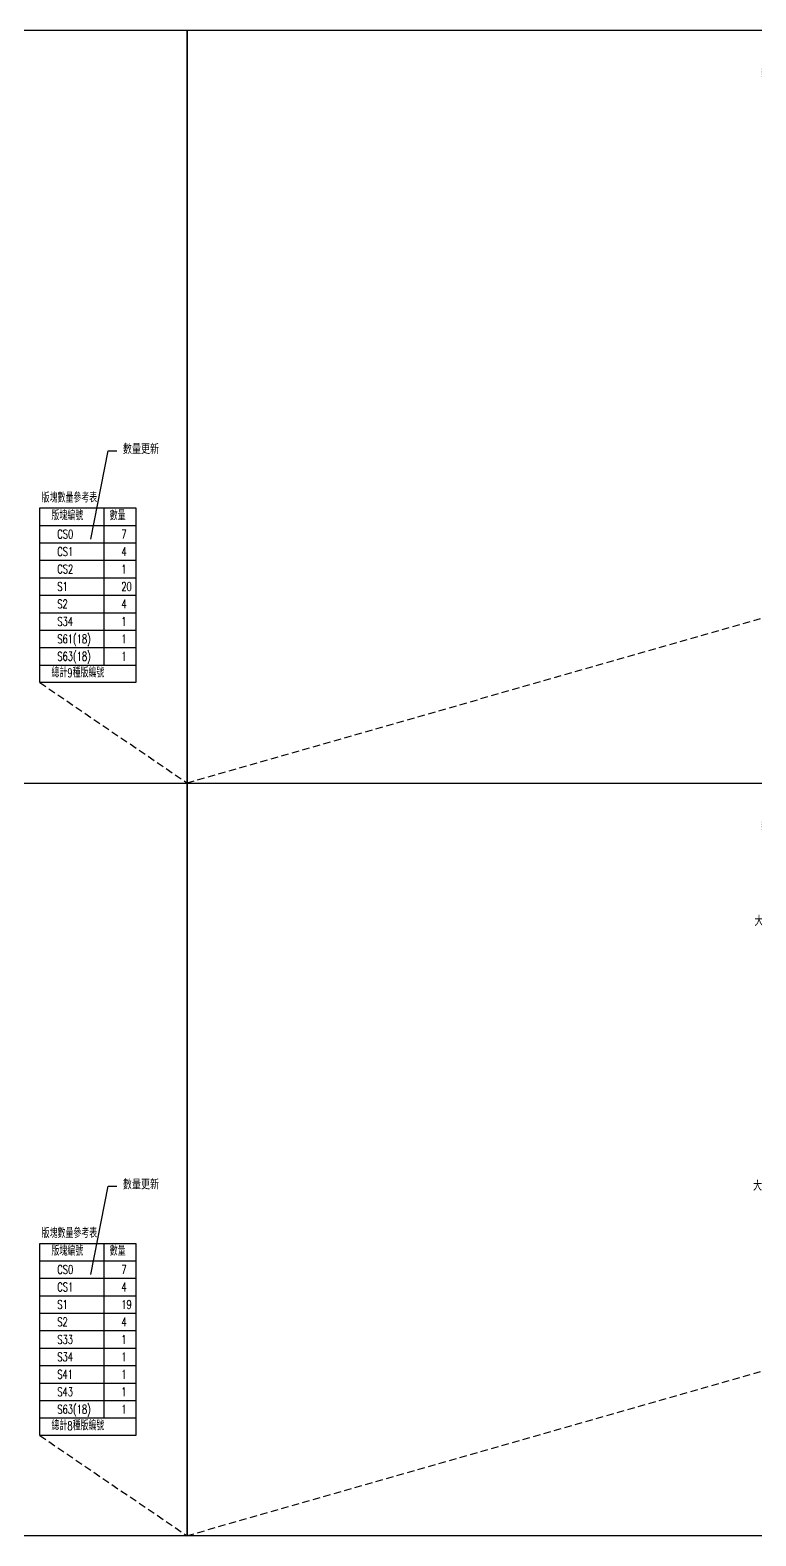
# Model space of a CAD drawing. Header units: millimetres. Extents: x -3377 to 119122, y -22007 to 15479.
# Drawn here: x 59742 to 63483, y 0 to 7760 of the extents above; entities that cross this region are included whole.
import ezdxf
from ezdxf import colors
from ezdxf.entities.mleader import LeaderData, LeaderLine
from ezdxf.math import Vec2, Vec3

# ---------------------------------------------------------------- set-up
doc = ezdxf.new("R2010")
doc.units = ezdxf.units.MM
doc.header["$LTSCALE"] = 150
doc.header["$MEASUREMENT"] = 0
doc.linetypes.add('HIDDEN', pattern=[0.375, 0.25, -0.125])
doc.layers.get('0').update_dxf_attribs({"plot": 0})
for name, color, linetype in [('S-AXI', 1, 'Continuous'), ('S-AXIS', 1, 'Continuous'), ('S-TEXT', 2, 'Continuous'), ('TEXT', 2, 'Continuous')]:
    doc.layers.add(name, color=color, linetype=linetype)
doc.layers.add('S-CLOUD_20220217(結構依建築圖2022-0216修改)', color=4, linetype='Continuous', plot=False)
doc.styles.add('CS4', font='romans.shx', dxfattribs={"width": 0.7, "height": 45, "bigfont": 'lsp.shx'})
doc.styles.add('LSP', font='SIMPLEX.shx', dxfattribs={"width": 0.8, "bigfont": 'lsp.shx'})

# ---------------------------------------------------------------- blocks, each defined once
blk = doc.blocks.new('DwFm')
blk.add_lwpolyline([(-12110.4, 0), (0, 0), (0, -7760.1), (-12110.4, -7760.1)], close=True)
blk.add_lwpolyline([(-12110.4, -3880.1), (0, -3880.1)])
at = {"layer": 'DEFPOINTS', "color": 252, "linetype": 'HIDDEN'}
for points in [[(-6560.9, -2290.9), (-12110.4, -3880.1)], [(-760, -3362.4), (0, -3880.1)], [(-6560.9, -6171), (-12110.4, -7760.1)], [(-760, -7242.5), (0, -7760.1)]]:
    blk.add_lwpolyline(points, dxfattribs=at)
blk = doc.blocks.new('_None')

msp = doc.modelspace()

# ---------------------------------------------------------------- linework, layer by layer
at = {"layer": 'S-AXI'}
for points in [[(59792, 5297.74), (60287, 5297.74), (60287, 4397.74), (59792, 4397.74)], [(59792, 1507.68), (60287, 1507.68), (60287, 517.68), (59792, 517.68)]]:
    msp.add_lwpolyline(points, close=True, dxfattribs=at)
at = {"layer": 'S-AXIS'}
for p, q in [((60122, 5297.74), (60122, 4487.74)), ((59792, 5207.74), (60287, 5207.74)), ((59792, 5117.74), (60287, 5117.74)), ((59792, 5027.74), (60287, 5027.74)), ((59792, 4937.74), (60287, 4937.74)), ((59792, 4847.74), (60287, 4847.74)), ((59792, 4757.74), (60287, 4757.74)), ((59792, 4757.74), (60287, 4757.74)), ((59792, 4667.74), (60287, 4667.74)), ((59792, 4577.74), (60287, 4577.74)), ((59792, 4487.74), (60287, 4487.74)), ((59792, 1507.68), (60287, 1507.68)), ((60122, 1507.68), (60122, 607.68)), ((59792, 1417.68), (60287, 1417.68)), ((59792, 1327.68), (60287, 1327.68)), ((59792, 1237.68), (60287, 1237.68)), ((59792, 1147.68), (60287, 1147.68)), ((59792, 1057.68), (60287, 1057.68)), ((59792, 967.68), (60287, 967.68)), ((59792, 877.68), (60287, 877.68)), ((59792, 787.68), (60287, 787.68)), ((59792, 697.68), (60287, 697.68)), ((59792, 607.68), (60287, 607.68))]:
    msp.add_line(p, q, dxfattribs=at)

# ---------------------------------------------------------------- block references
for p in [(60552, 7760.14), (72662.4, 7760.14)]:
    msp.add_blockref('DwFm', p)

# ---------------------------------------------------------------- texts
at = {"layer": 'S-TEXT', "style": 'CS4', "width": 0.7}
for s, p in [('版塊數量參考表', (59801.27, 5326.28)), ('版塊編號', (59852, 5234.74)), ('數量', (60152, 5234.74)), ('總計9種版編號', (59852, 4424.74)), ('版塊數量參考表', (59801.27, 1536.21)), ('版塊編號', (59852, 1444.68)), ('數量', (60152, 1444.68)), ('總計8種版編號', (59852, 544.68))]:
    msp.add_text(s, height=45, dxfattribs=at).set_placement(p)
at = {"layer": 'TEXT', "style": 'CS4', "width": 0.7}
for s, p in [('CS0', (59882, 5140.24)), ('7', (60212, 5140.24)), ('CS1', (59882, 5050.24)), ('4', (60212, 5050.24)), ('CS2', (59882, 4960.24)), ('1', (60212, 4960.24)), ('S1', (59882, 4870.24)), ('20', (60212, 4870.24)), ('S2', (59882, 4780.24)), ('4', (60212, 4780.24)), ('S34', (59882, 4690.24)), ('1', (60212, 4690.24)), ('S61(18)', (59882, 4600.24)), ('1', (60212, 4600.24)), ('S63(18)', (59882, 4510.24)), ('1', (60212, 4510.24)), ('CS0', (59882, 1350.18)), ('7', (60212, 1350.18)), ('CS1', (59882, 1260.18)), ('4', (60212, 1260.18)), ('S1', (59882, 1170.18)), ('19', (60212, 1170.18)), ('S2', (59882, 1080.18)), ('4', (60212, 1080.18)), ('S33', (59882, 990.18)), ('1', (60212, 990.18)), ('S34', (59882, 900.18)), ('1', (60212, 900.18)), ('S41', (59882, 810.18)), ('1', (60212, 810.18)), ('S43', (59882, 720.18)), ('1', (60212, 720.18)), ('S63(18)', (59882, 630.18)), ('1', (60212, 630.18))]:
    msp.add_text(s, height=45, dxfattribs=at).set_placement(p)

# ---------------------------------------------------------------- leaders
at = {"layer": 'S-CLOUD_20220217(結構依建築圖2022-0216修改)'}
ml = msp.add_multileader_mtext('Standard', dxfattribs=at)
ml.set_content('新增版編、高低差圖例', color=256, style='LSP')
ml.set_leader_properties(color=256)
ml.set_arrow_properties(name='NONE')
ml.build(insert=Vec2(0, 0))
ml.multileader.update_dxf_attribs({"text_left_attachment_type": 2, "text_right_attachment_type": 2, "dogleg_length": 3, "arrow_head_size": 30, "scale": 15})
ctx = ml.context
ctx.base_point, ctx.scale, ctx.char_height, ctx.arrow_head_size, ctx.landing_gap_size, ctx.plane_origin = Vec3(63508.27, 7528.45), 15, 45, 30, 30, Vec3(64701.98, 6940.75)
ctx.left_attachment, ctx.right_attachment, ctx.text_align_type = 2, 2, 2
notes = []
notes.append((ctx, [(0, (1, 1, 0), (64053.37, 7528.45), (-1, 0), 45, [(0, [(64701.98, 6940.75)], 0, [])])]))
ctx.mtext.insert, ctx.mtext.alignment, ctx.mtext.flow_direction = Vec3(63978.37, 7555.73), 3, 5
ml = msp.add_multileader_mtext('Standard', dxfattribs=at)
ml.set_content('數量更新', color=256, style='LSP')
ml.set_leader_properties(color=256)
ml.set_arrow_properties(name='NONE')
ml.build(insert=Vec2(0, 0))
ml.multileader.update_dxf_attribs({"text_left_attachment_type": 2, "text_right_attachment_type": 2, "dogleg_length": 3, "arrow_head_size": 30, "scale": 15})
ctx = ml.context
ctx.base_point, ctx.scale, ctx.char_height, ctx.arrow_head_size, ctx.landing_gap_size, ctx.plane_origin = Vec3(60189.86, 5592.4), 15, 45, 30, 30, Vec3(60054.5, 5137.27)
ctx.left_attachment, ctx.right_attachment = 2, 2
notes.append((ctx, [(0, (1, 1, 0), (60144.86, 5592.4), (1, 0), 45, [(0, [(60054.5, 5137.27)], 0, [])])]))
ctx.mtext.insert, ctx.mtext.flow_direction = Vec3(60219.86, 5621.4), 5
ml = msp.add_multileader_mtext('Standard', dxfattribs=at)
ml.set_content('新增版編、高低差圖例', color=256, style='LSP')
ml.set_leader_properties(color=256)
ml.set_arrow_properties(name='NONE')
ml.build(insert=Vec2(0, 0))
ml.multileader.update_dxf_attribs({"text_left_attachment_type": 2, "text_right_attachment_type": 2, "dogleg_length": 3, "arrow_head_size": 30, "scale": 15})
ctx = ml.context
ctx.base_point, ctx.scale, ctx.char_height, ctx.arrow_head_size, ctx.landing_gap_size, ctx.plane_origin = Vec3(63508.27, 3648.38), 15, 45, 30, 30, Vec3(64701.98, 3060.68)
ctx.left_attachment, ctx.right_attachment, ctx.text_align_type = 2, 2, 2
notes.append((ctx, [(0, (1, 1, 0), (64053.37, 3648.38), (-1, 0), 45, [(0, [(64701.98, 3060.68)], 0, [])])]))
ctx.mtext.insert, ctx.mtext.alignment, ctx.mtext.flow_direction = Vec3(63978.37, 3675.66), 3, 5
ml = msp.add_multileader_mtext('Standard', dxfattribs=at)
ml.set_content('大梁修正為65深', color=256, style='LSP')
ml.set_leader_properties(color=256)
ml.set_arrow_properties(name='NONE')
ml.build(insert=Vec2(0, 0))
ml.multileader.update_dxf_attribs({"text_left_attachment_type": 2, "text_right_attachment_type": 2, "dogleg_length": 3, "arrow_head_size": 30, "scale": 15})
ctx = ml.context
ctx.base_point, ctx.scale, ctx.char_height, ctx.arrow_head_size, ctx.landing_gap_size, ctx.plane_origin = Vec3(63458.23, 3160.37), 15, 45, 30, 30, Vec3(64138.26, 2701.91)
ctx.left_attachment, ctx.right_attachment, ctx.text_align_type = 2, 2, 2
notes.append((ctx, [(0, (1, 1, 0), (63893.25, 3160.37), (-1, 0), 45, [(0, [(64138.26, 2701.91)], 0, [])])]))
ctx.mtext.insert, ctx.mtext.alignment, ctx.mtext.flow_direction = Vec3(63818.25, 3188.69), 3, 5
ml = msp.add_multileader_mtext('Standard', dxfattribs=at)
ml.set_content('數量更新', color=256, style='LSP')
ml.set_leader_properties(color=256)
ml.set_arrow_properties(name='NONE')
ml.build(insert=Vec2(0, 0))
ml.multileader.update_dxf_attribs({"text_left_attachment_type": 2, "text_right_attachment_type": 2, "dogleg_length": 3, "arrow_head_size": 30, "scale": 15})
ctx = ml.context
ctx.base_point, ctx.scale, ctx.char_height, ctx.arrow_head_size, ctx.landing_gap_size, ctx.plane_origin = Vec3(60189.86, 1802.34), 15, 45, 30, 30, Vec3(60054.5, 1347.2)
ctx.left_attachment, ctx.right_attachment = 2, 2
notes.append((ctx, [(0, (1, 1, 0), (60144.86, 1802.34), (1, 0), 45, [(0, [(60054.5, 1347.2)], 0, [])])]))
ctx.mtext.insert, ctx.mtext.flow_direction = Vec3(60219.86, 1831.33), 5
ml = msp.add_multileader_mtext('Standard', dxfattribs=at)
ml.set_content('大梁修正為65深', color=256, style='LSP')
ml.set_leader_properties(color=256)
ml.set_arrow_properties(name='NONE')
ml.build(insert=Vec2(0, 0))
ml.multileader.update_dxf_attribs({"text_left_attachment_type": 2, "text_right_attachment_type": 2, "dogleg_length": 3, "arrow_head_size": 30, "scale": 15})
ctx = ml.context
ctx.base_point, ctx.scale, ctx.char_height, ctx.arrow_head_size, ctx.landing_gap_size, ctx.plane_origin = Vec3(63450.42, 1795.93), 15, 45, 30, 30, Vec3(64130.46, 1337.48)
ctx.left_attachment, ctx.right_attachment, ctx.text_align_type = 2, 2, 2
notes.append((ctx, [(0, (1, 1, 0), (63885.44, 1795.93), (-1, 0), 45, [(0, [(64130.46, 1337.48)], 0, [])])]))
ctx.mtext.insert, ctx.mtext.alignment, ctx.mtext.flow_direction = Vec3(63810.44, 1824.26), 3, 5
for ctx, leaders in notes:
    for number, flags, end, landing, length, lines in leaders:
        leader = LeaderData()
        leader.index, (leader.has_last_leader_line, leader.has_dogleg_vector, leader.attachment_direction) = number, flags
        leader.last_leader_point, leader.dogleg_vector, leader.dogleg_length = Vec3(end), Vec3(landing), length
        for number, points, colour, breaks in lines:
            line = LeaderLine()
            line.index, line.vertices, line.color, line.breaks = number, Vec3.list(points), colors.encode_raw_color(colour), breaks
            leader.lines.append(line)
        ctx.leaders.append(leader)

doc.saveas('drawing.dxf')
